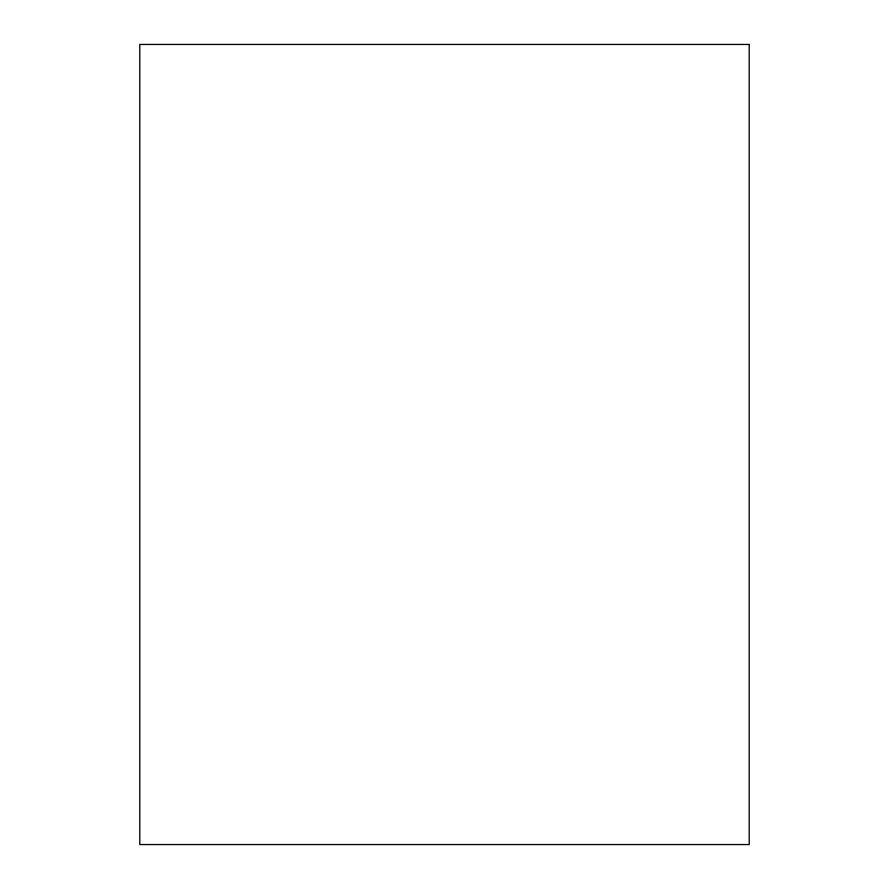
<?xml version="1.0" encoding="UTF-8"?>
<svg xmlns="http://www.w3.org/2000/svg" width="889" height="889" viewBox="0 0 889 889"><rect width="100%" height="100%" fill="white"/><g stroke="black" fill="none" stroke-linecap="round" stroke-linejoin="round"><path stroke-width="1.33" d="M749.205 44.45L139.795 44.45L139.795 844.55L749.205 844.55L749.205 44.45"/></g></svg>
